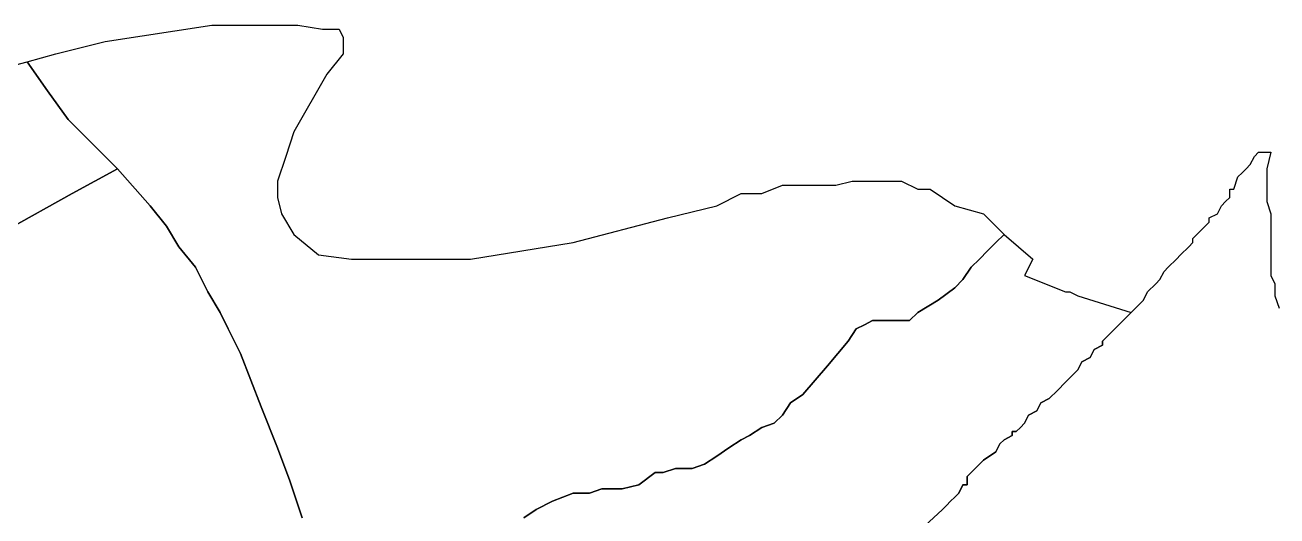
# Model space of a CAD drawing. Extents: x 20 to 266, y 22 to 174.
# Drawn here: x 137.72 to 163.54, y 137.44 to 147.57 of the extents above; entities that cross this region are included whole.
import ezdxf

# ---------------------------------------------------------------- set-up
doc = ezdxf.new("R2010")
doc.units = 0
doc.layers.add('KAREMO', color=7, linetype='CONTINUOUS')

msp = doc.modelspace()

# ---------------------------------------------------------------- linework, layer by layer
at = {"layer": 'KAREMO', "color": 2}
for points in [[(143.431013, 137.40644), (143.177002, 138.168514), (142.922992, 138.845911), (142.584311, 139.692659), (142.160964, 140.793431), (141.906953, 141.301481), (141.737613, 141.640179), (141.483602, 142.063555), (141.229592, 142.571604), (140.890911, 142.994976), (140.6369, 143.418352), (140.298223, 143.841724), (139.620861, 144.603798), (139.11284, 145.111847), (138.774163, 145.450546), (138.604823, 145.619897), (138.181472, 146.21262), (137.758121, 146.805343), (138.350812, 146.974694), (139.366851, 147.228719), (141.568272, 147.567417), (142.076293, 147.567417), (142.499641, 147.567417), (142.922992, 147.567417), (143.346343, 147.567417), (143.854364, 147.482743), (144.193041, 147.482743), (144.277711, 147.313392), (144.277711, 146.974694), (143.939034, 146.551318), (143.261673, 145.365872), (143.092332, 144.857823), (142.922992, 144.349773), (142.922992, 144.011075), (143.007662, 143.672377), (143.261673, 143.249001), (143.769694, 142.825629), (144.447052, 142.740951), (145.209084, 142.740951), (145.971112, 142.740951), (146.902484, 142.740951), (149.019235, 143.079653), (150.966643, 143.587703), (151.982685, 143.841724), (152.490703, 144.095749), (152.914054, 144.095749), (153.337405, 144.2651), (153.930096, 144.2651), (154.438114, 144.2651), (154.776794, 144.349773), (155.115475, 144.349773), (155.454156, 144.349773), (155.792837, 144.349773), (156.131514, 144.180426), (156.385525, 144.180426), (156.893546, 143.841724), (157.486237, 143.672377), (157.909585, 143.249001)], [(137.41944, 146.720669), (137.758121, 146.805343), (138.181472, 146.21262), (138.604823, 145.619897), (138.774163, 145.450546), (139.11284, 145.111847), (139.620861, 144.603798)], [(155.538826, 136.559692), (156.639535, 137.575787), (156.724205, 137.660465), (156.808876, 137.745138), (156.893546, 137.829812), (156.978216, 137.914489), (157.062886, 138.083837), (157.147556, 138.083837), (157.147556, 138.168514), (157.147556, 138.253188), (157.316897, 138.422539), (157.401567, 138.507212), (157.486237, 138.591886), (157.740244, 138.761237), (157.824914, 138.930585), (157.909585, 139.015262), (158.078925, 139.099936), (158.078925, 139.184609), (158.163595, 139.184609), (158.248265, 139.269287), (158.332936, 139.35396), (158.417606, 139.523311), (158.586946, 139.607985), (158.671616, 139.777336), (158.840957, 139.86201), (159.010297, 140.031357), (159.179637, 140.200708), (159.433645, 140.454733), (159.518315, 140.624084), (159.687655, 140.708757), (159.772325, 140.878108), (159.941666, 140.962782), (159.941666, 141.047456), (160.111006, 141.216807), (160.280346, 141.386154), (160.534357, 141.640179), (160.619027, 141.724856), (160.788368, 141.894204), (160.873038, 142.063555), (161.042375, 142.232906), (161.127045, 142.317579), (161.211715, 142.486927), (161.296385, 142.571604), (161.465726, 142.740952), (161.550396, 142.825629), (161.719736, 142.994976), (161.804406, 143.079653), (161.804406, 143.164327), (161.889077, 143.249001), (162.058417, 143.418352), (162.143087, 143.503026), (162.143087, 143.587703), (162.312428, 143.672377), (162.397098, 143.841724), (162.481768, 143.926401), (162.566438, 144.011075), (162.566438, 144.180426), (162.651108, 144.180426), (162.735775, 144.434451), (162.820445, 144.519124), (162.905115, 144.603798), (162.989786, 144.688475), (163.074456, 144.857823), (163.159126, 144.9425), (163.243796, 144.9425), (163.413137, 144.9425), (163.328466, 144.603798), (163.328466, 144.519124), (163.328466, 144.434451), (163.328466, 144.2651), (163.328466, 144.095749), (163.328466, 143.926401), (163.413137, 143.672377), (163.413137, 143.418352), (163.413137, 143.249001), (163.413137, 143.079653), (163.413137, 142.910302), (163.413137, 142.740951), (163.413137, 142.571604), (163.413137, 142.402253), (163.497807, 142.232906), (163.497807, 142.063555), (163.497807, 141.978881), (163.582477, 141.724856)], [(139.620861, 144.603798), (138.689493, 144.095749), (137.33477, 143.333678)], [(137.33477, 143.333678), (138.689493, 144.095749), (139.620861, 144.603798), (140.298223, 143.841724), (140.6369, 143.418352), (140.890911, 142.994976), (141.229592, 142.571604), (141.483602, 142.063555), (141.737613, 141.640179), (141.906953, 141.301481), (142.160964, 140.793431), (142.584311, 139.692659), (142.922992, 138.845911), (143.177002, 138.168514), (143.431013, 137.40644)], [(157.909585, 143.249001), (157.740244, 143.079653), (157.570907, 142.910302), (157.401567, 142.740951), (157.232227, 142.571604), (157.062886, 142.317579), (156.893546, 142.148228), (156.554865, 141.894204), (156.131514, 141.640179), (155.962174, 141.470832), (155.792837, 141.470832), (155.538826, 141.470832), (155.369486, 141.470832), (155.200145, 141.470832), (155.030805, 141.386154), (154.861465, 141.301481), (154.692124, 141.047456), (154.268773, 140.539406), (153.760756, 139.946683), (153.506745, 139.777336), (153.337405, 139.523311), (153.168064, 139.35396), (152.914054, 139.269287), (152.660043, 139.099936), (152.490703, 139.015262), (152.236696, 138.845911), (151.982685, 138.67656), (151.728674, 138.507212), (151.474664, 138.422539), (151.135983, 138.422539), (150.881973, 138.337861), (150.712636, 138.337861), (150.373955, 138.083837), (150.035274, 137.999163), (149.611923, 137.999163), (149.357913, 137.914489), (149.019235, 137.914489), (148.595884, 137.745138), (148.257204, 137.575787), (148.003193, 137.40644)], [(148.003193, 137.40644), (148.257204, 137.575787), (148.595884, 137.745138), (149.019235, 137.914489), (149.357913, 137.914489), (149.611923, 137.999163), (150.035274, 137.999163), (150.373955, 138.083837), (150.712636, 138.337861), (150.881973, 138.337861), (151.135983, 138.422539), (151.474664, 138.422539), (151.728674, 138.507212), (151.982685, 138.67656), (152.236696, 138.845911), (152.490703, 139.015262), (152.660043, 139.099936), (152.914054, 139.269287), (153.168064, 139.35396), (153.337405, 139.523311), (153.506745, 139.777336), (153.760756, 139.946683), (154.268773, 140.539406), (154.692124, 141.047456), (154.861465, 141.301481), (155.030805, 141.386154), (155.200145, 141.470832), (155.369486, 141.470832), (155.538826, 141.470832), (155.792837, 141.470832), (155.962174, 141.470832), (156.131514, 141.640179), (156.554865, 141.894204), (156.893546, 142.148228), (157.062886, 142.317579), (157.232227, 142.571604), (157.401567, 142.740951), (157.570907, 142.910302), (157.740244, 143.079653), (157.909585, 143.249001), (158.502276, 142.740951), (158.332936, 142.402253), (159.179637, 142.063555), (159.264308, 142.063555), (159.433645, 141.978881), (160.534357, 141.640179), (160.534357, 141.640179)], [(160.534357, 141.640179), (160.280346, 141.386154), (160.111006, 141.216807), (159.941666, 141.047456), (159.941666, 140.962782), (159.772325, 140.878108), (159.687655, 140.708757), (159.518315, 140.624084), (159.433645, 140.454733), (159.179637, 140.200708), (159.010297, 140.031357), (158.840957, 139.86201), (158.671616, 139.777336), (158.586946, 139.607985), (158.417606, 139.523311), (158.332936, 139.35396), (158.248265, 139.269287), (158.163595, 139.184609), (158.078925, 139.184609), (158.078925, 139.099936), (157.909585, 139.015262), (157.824914, 138.930585), (157.740244, 138.761237), (157.486237, 138.591886), (157.401567, 138.507212), (157.316897, 138.422539), (157.147556, 138.253188), (157.147556, 138.168514), (157.147556, 138.083837), (157.062886, 138.083837), (156.978216, 137.914489), (156.893546, 137.829812), (156.808876, 137.745138), (156.724205, 137.660465), (156.639535, 137.575787), (155.538826, 136.559692)]]:
    msp.add_lwpolyline(points, dxfattribs=at)

doc.saveas('drawing.dxf')
